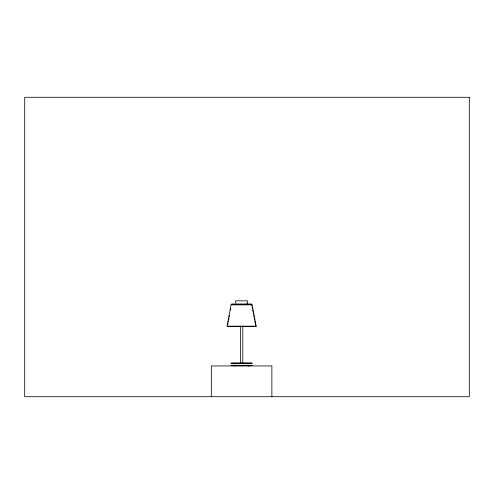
<?xml version="1.0" encoding="UTF-8"?>
<svg xmlns="http://www.w3.org/2000/svg" width="494" height="494" viewBox="0 0 494 494"><rect width="100%" height="100%" fill="white"/><g stroke="black" fill="none" stroke-linecap="round" stroke-linejoin="round"><path stroke-width="0.74" d="M234.872 365.937L234.848 365.511M248.47 365.937L248.451 365.511M227.728 324.922L227.987 323.582M228.24 322.249L228.494 320.909M228.747 319.569L229.006 318.235M229.259 316.895L229.512 315.555M230.531 310.207L230.784 308.867M246.981 303.989L247.772 301.34L247.408 300.846L235.792 300.846L235.428 301.34L235.971 303.075M235.434 365.937L235.657 365.511L233.946 365.511L234.168 365.937M249.038 365.937L249.26 365.511L247.556 365.517L247.766 365.937M242.282 365.931L242.529 365.517L240.695 365.511L240.924 365.918M231.748 304.551L251.452 304.551M231.624 303.989L251.582 303.989M231.55 304.854L251.65 304.854L251.909 306.194M227.191 326.417L256.009 326.417M231.192 363.028L252.014 363.028M231.001 363.22L252.199 363.22M231.001 365.288L252.199 365.288M231.192 365.474L252.014 365.474M255.867 326.411L254.706 320.909M252.162 307.527L252.415 308.867M252.669 310.207L252.928 311.541M253.181 312.881L253.434 314.221M253.688 315.555L253.947 316.895M254.2 318.235L254.453 319.569M248.352 365.511L248.334 365.937M240.417 326.096L240.436 363.028M271.879 396.713L271.879 365.949L211.327 365.949L211.327 396.713M242.789 326.096L242.789 363.028M231.155 304.378L227.005 326.188L256.201 326.188L252.045 304.378L231.155 304.378M469.3 97.287L24.7 97.287L24.7 396.713L469.3 396.713L469.3 97.287"/></g></svg>
